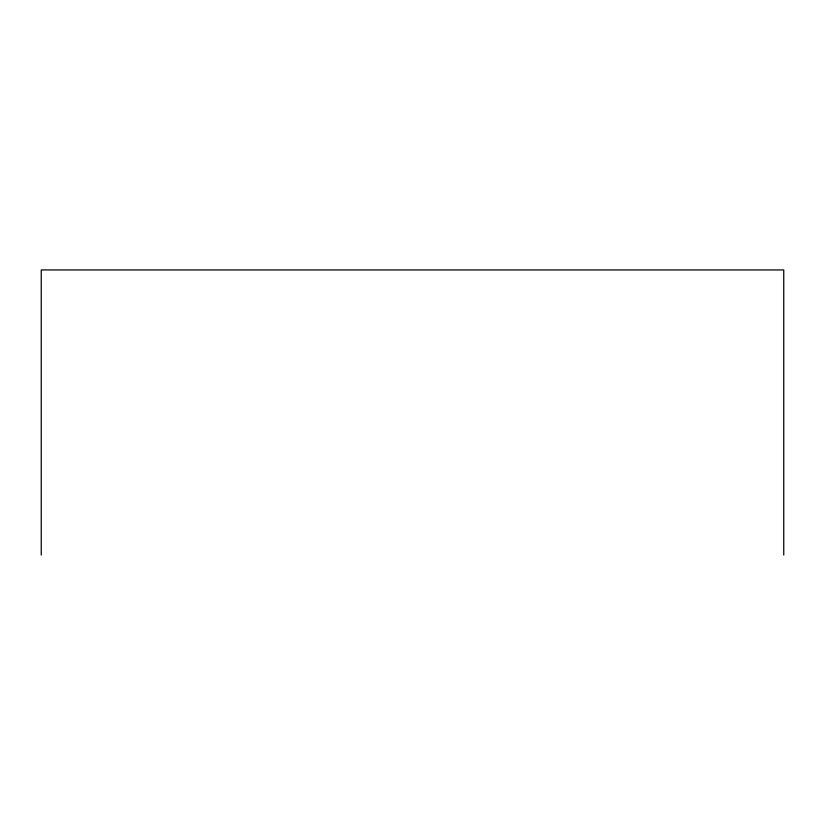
<?xml version="1.0" encoding="UTF-8"?>
<svg xmlns="http://www.w3.org/2000/svg" width="825" height="825" viewBox="0 0 825 825"><rect width="100%" height="100%" fill="white"/><g stroke="black" fill="none" stroke-linecap="round" stroke-linejoin="round"><path stroke-width="1.24" d="M783.75 555.05L783.75 269.95L41.25 269.95L41.25 555.05"/></g></svg>
